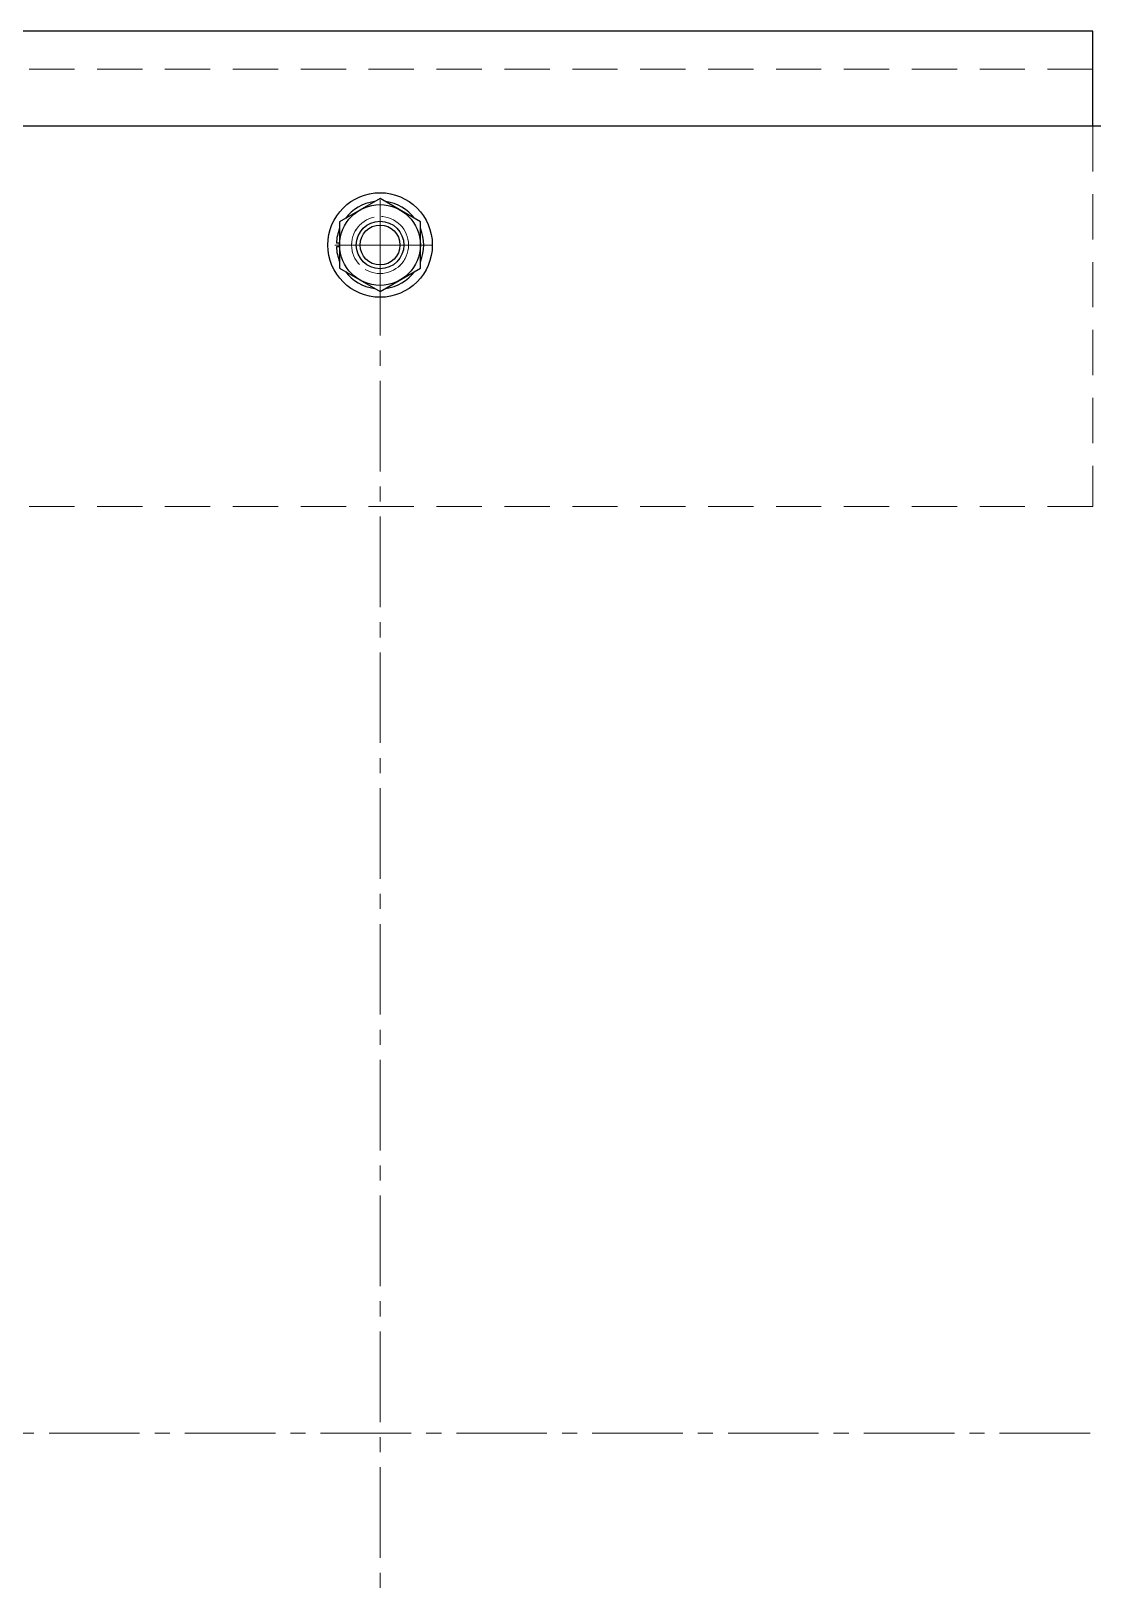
# Model space of a CAD drawing. Header units: millimetres. Extents: x 0 to 51411, y 0 to 16902.
# Drawn here: x 5206 to 5429.5, y 13463.4 to 13790.9 of the extents above; entities that cross this region are included whole.
import ezdxf

# ---------------------------------------------------------------- set-up
doc = ezdxf.new("R2010")
doc.units = ezdxf.units.MM
doc.linetypes.add('CENTER2', pattern=[28.575, 19.05, -3.175, 3.175, -3.175])
doc.linetypes.add('HIDDEN2', pattern=[4.7625, 3.175, -1.5875])
for name, color, linetype, lineweight in [('01_外形線', 7, 'Continuous', 25), ('03_かくれ線', 6, 'HIDDEN2', 13), ('04_中心線', 1, 'CENTER2', 9)]:
    doc.layers.add(name, color=color, linetype=linetype, lineweight=lineweight)

# ---------------------------------------------------------------- blocks, each defined once
blk = doc.blocks.new('*U1418')
at = {"layer": '04_中心線', "color": 0, "linetype": 'CENTER2', "transparency": 16777216}
for p, q in [((0, 1.2), (0, 9.5)), ((-9.5, 0), (-1.2, 0)), ((1.2, 0), (9.5, 0)), ((0, -9.5), (0, -1.2))]:
    blk.add_line(p, q, dxfattribs=at)
at = {"layer": '04_中心線', "color": 0, "linetype": 'Continuous', "transparency": 16777216}
for p, q in [((-0.6, 0), (0.6, 0)), ((0, -0.6), (0, 0.6))]:
    blk.add_line(p, q, dxfattribs=at)
blk = doc.blocks.new('*U1426')
at = {"layer": '04_中心線', "color": 0, "linetype": 'CENTER2', "transparency": 16777216}
for p, q in [((0, 1.2), (0, 9.5)), ((-9.5, 0), (-1.2, 0)), ((1.2, 0), (9.5, 0)), ((0, -9.5), (0, -1.2))]:
    blk.add_line(p, q, dxfattribs=at)
at = {"layer": '04_中心線', "color": 0, "linetype": 'Continuous', "transparency": 16777216}
for p, q in [((-0.6, 0), (0.6, 0)), ((0, -0.6), (0, 0.6))]:
    blk.add_line(p, q, dxfattribs=at)

msp = doc.modelspace()

# ---------------------------------------------------------------- linework, layer by layer
at = {"layer": '01_外形線'}
for p, q in [((5429.467, 13790.91), (4696.467, 13790.91)), ((5429.467, 13770.909), (5429.467, 13790.91))]:
    msp.add_line(p, q, dxfattribs=at)
msp.add_lwpolyline([(4739.467, 13760.909), (4739.467, 13230.911, 0.4142136), (4749.467, 13220.911), (5437.467, 13220.911, 0.4142136), (5447.467, 13230.911), (5447.467, 13760.909, 0.4142136), (5437.467, 13770.909), (4749.467, 13770.909, 0.4142136)], format="xyb", close=True, dxfattribs=at)
for points in [[(5279.467, 13755.725), (5270.967, 13750.817)], [(5287.967, 13750.817), (5279.467, 13755.725)], [(5270.967, 13750.817), (5270.967, 13741.003)], [(5287.967, 13741.003), (5287.967, 13750.817)], [(5270.967, 13746.285), (5270.275, 13746.285)], [(5270.967, 13745.535), (5270.275, 13745.535)], [(5270.967, 13741.003), (5279.467, 13736.095)], [(5279.467, 13736.095), (5287.967, 13741.003)]]:
    msp.add_lwpolyline(points, dxfattribs=at)
for points in [[(5278.265, 13755.031, 0.1988668), (5272.169, 13751.511)], [(5286.765, 13751.511, 0.1988668), (5280.669, 13755.031)], [(5270.967, 13749.43, 0.0881874), (5270.275, 13746.285)], [(5287.967, 13742.39, 0.1988668), (5287.967, 13749.43)], [(5270.275, 13745.535, 0.0881874), (5270.967, 13742.39)], [(5272.169, 13740.309, 0.1988668), (5278.265, 13736.789)], [(5280.669, 13736.789, 0.1988668), (5286.765, 13740.309)]]:
    msp.add_lwpolyline(points, format="xyb", dxfattribs=at)
for radius in [11, 8.5, 5, 4.188]:
    msp.add_circle((5279.467, 13745.91), radius, dxfattribs=at)
at = {"layer": '03_かくれ線', "ltscale": 3}
for p, q in [((5429.467, 13782.91), (3429.467, 13782.91)), ((5429.467, 13770.909), (5429.467, 13690.91)), ((5429.467, 13690.91), (3429.467, 13690.91))]:
    msp.add_line(p, q, dxfattribs=at)
msp.add_circle((5279.467, 13745.91), 6, dxfattribs=at)
at = {"layer": '03_かくれ線'}
msp.add_circle((5279.467, 13745.91), 6, dxfattribs=at)
at = {"layer": '04_中心線'}
for p, q in [((5279.467, 13745.91), (5279.467, 13245.91)), ((5457.467, 13495.91), (4729.467, 13495.91))]:
    msp.add_line(p, q, dxfattribs=at)
for points in [[(5279.467, 13734.91), (5279.467, 13756.91)], [(5290.467, 13745.91), (5268.467, 13745.91)]]:
    msp.add_lwpolyline(points, dxfattribs=at)

# ---------------------------------------------------------------- block references
at = {"layer": '04_中心線', "linetype": 'CENTER2', "rotation": 270}
for name in ['*U1418', '*U1426']:
    msp.add_blockref(name, (5279.467, 13745.91), dxfattribs=at)

doc.saveas('drawing.dxf')
